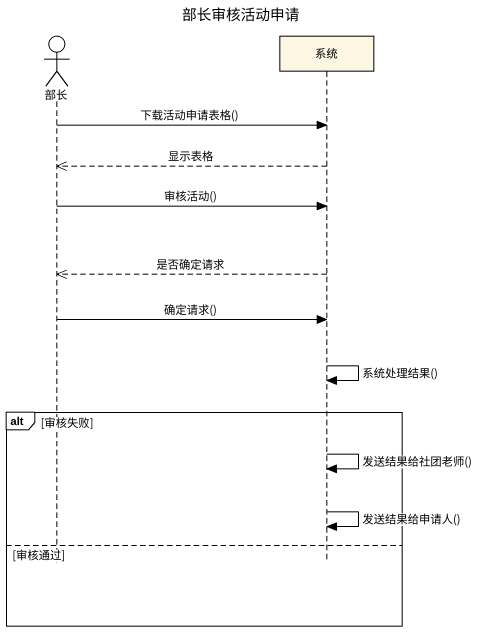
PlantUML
@startuml
title 部长审核活动申请
hide footbox
actor 部长
participant 系统

部长 -> 系统 : 下载活动申请表格()
系统 -->> 部长 : 显示表格
部长 -> 系统 : 审核活动()
系统 -->> 部长 : 是否确定请求
部长 -> 系统 : 确定请求()
系统 -> 系统 : 系统处理结果()
alt 审核失败
  系统 -> 系统 : 发送结果给社团老师()
  系统 -> 系统 : 发送结果给申请人()
else 审核通过
end
@enduml
